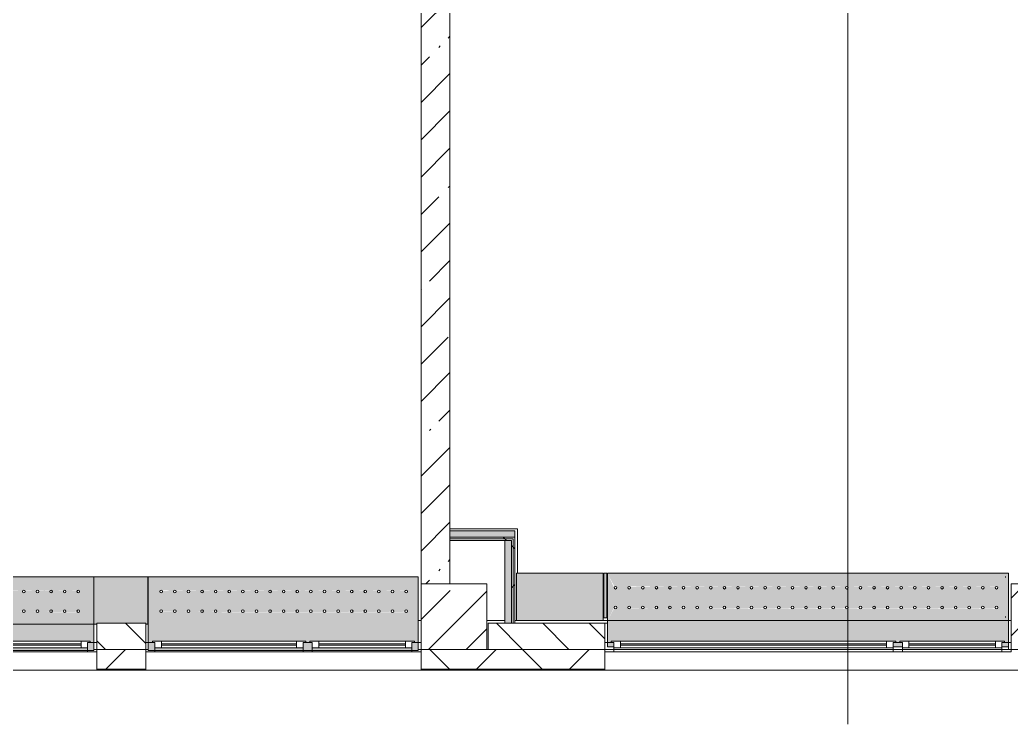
# Model space of a CAD drawing. Header units: millimetres. Extents: x 39815 to 261742, y -8553 to 29000.
# Drawn here: x 179081 to 186642, y -671 to 4701 of the extents above; entities that cross this region are included whole.
import ezdxf

# ---------------------------------------------------------------- set-up
doc = ezdxf.new("R2010")
doc.units = ezdxf.units.MM
for name, color, linetype, lineweight, true_color in [('A-FLOR-1', 7, 'Continuous', 5, 0xaaaaaa), ('G-ANNO-TEXT-1', 7, 'Continuous', 9, 0x3c3c3c), ('I-WALL-1', 7, 'Continuous', 5, 0xe7e7e7), ('Знаки-2', 7, 'Continuous', 5, 0xd7cfbf)]:
    doc.layers.add(name, color=color, linetype=linetype, lineweight=lineweight, true_color=true_color)
for name, color, linetype, lineweight in [('A-GLAZ-2', 7, 'Continuous', 5), ('A-WALL-2', 7, 'Continuous', 9), ('A-WALL-4', 7, 'Continuous', 5), ('I-WALL-3', 7, 'Continuous', 5), ('S-COLS', 7, 'Continuous', 5), ('Знаки', 7, 'Continuous', 5)]:
    doc.layers.add(name, color=color, linetype=linetype, lineweight=lineweight)
pattern_1 = [(135, (134731.94, 0), (-176.7767, -176.7767), [])]
pattern_2 = [(45, (134731.94, 0), (-530.33, 530.33), []), (135, (134731.94, 0), (-530.33, -530.33), [])]

# ---------------------------------------------------------------- blocks, each defined once
blk = doc.blocks.new('BSC_Колонна _Прямоугольная - 500х500-V104-Общий план 2 этажа с размещением фрагментов 2_8-2_11')
at = {"layer": 'S-COLS'}
h = blk.add_hatch(dxfattribs=at)
h.set_pattern_fill('FP_52', color=256, style=0, pattern_type=2)
h.set_pattern_definition([(45, (-47660, -150), (-285.123, 285.123), []), (45, (-47374.88, -150), (-285.123, 285.123), [504.031, -100.806, 16.764, -84.042])])
h.paths.add_polyline_path([(-250, -250), (250, -250), (250, 250), (-250, 250), (-250, 5.9)])
for p, q in [((250, 250), (-250, 250)), ((-250, 250), (-250, -250)), ((250, -250), (250, 250)), ((-250, -250), (250, -250))]:
    blk.add_line(p, q, dxfattribs=at)
blk = doc.blocks.new('BSC_Колонна _Прямоугольная - 500х500-V105-Общий план 2 этажа с размещением фрагментов 2_8-2_11')
at = {"layer": 'S-COLS'}
h = blk.add_hatch(dxfattribs=at)
h.set_pattern_fill('FP_53', color=256, style=0, pattern_type=2)
h.set_pattern_definition([(45, (-52160, -150), (-285.123, 285.123), []), (45, (-51874.88, -150), (-285.123, 285.123), [504.031, -100.806, 16.764, -84.042])])
h.paths.add_polyline_path([(-250, -250), (250, -250), (250, 250), (-250, 250), (-250, 5.9)])
for p, q in [((250, 250), (-250, 250)), ((-250, 250), (-250, -250)), ((250, -250), (250, 250)), ((-250, -250), (250, -250))]:
    blk.add_line(p, q, dxfattribs=at)
blk = doc.blocks.new('120_Окно_СКБ_2Ст - 120_Окно_СКБ_2Ст 3100х2500 _мал_ створка слева-2_-V137-Общий план 2 этажа с размещением фрагментов 2_8-2_11')
at = {"layer": 'A-GLAZ-2'}
for p, q in [((-1550, -127), (-1550, -57)), ((-1550, -57), (-1480, -57)), ((1550, -57), (-1550, -57)), ((-1480, -57), (-1480, -127)), ((-720, -127), (-720, -57)), ((-720, -57), (-650, -57)), ((-650, -57), (-650, -127)), ((1480, -127), (1480, -57)), ((1480, -57), (1550, -57)), ((1550, -57), (1550, -127)), ((-1480, -127), (-1550, -127)), ((-1550, -127), (-1530.2, -127)), ((-1480, -127), (-1500, -127)), ((-1500, -127), (-1500, -137)), ((-1500, -137), (-700, -137)), ((-700, -137), (-1500, -137)), ((-720, -87), (-1480, -87)), ((-1480, -87), (-1480, -127)), ((-1430, -137), (-1430, -87)), ((-1430, -107), (-770, -107)), ((-770, -117), (-1430, -117)), ((-770, -137), (-770, -87)), ((-720, -127), (-720, -87)), ((-650, -127), (-720, -127)), ((-700, -127), (-720, -127)), ((-700, -137), (-700, -127)), ((-650, -127), (-670, -127)), ((-670, -127), (-670, -137)), ((-670, -137), (1500, -137)), ((1500, -137), (-670, -137)), ((1480, -87), (-650, -87)), ((-650, -87), (-650, -127)), ((-600, -137), (-600, -87)), ((-600, -107), (1430, -107)), ((1430, -117), (-600, -117)), ((1430, -137), (1430, -87)), ((1480, -127), (1480, -87)), ((1550, -127), (1480, -127)), ((1500, -127), (1480, -127)), ((1500, -137), (1500, -127)), ((1529.8, -127), (1550, -127))]:
    blk.add_line(p, q, dxfattribs=at)
blk = doc.blocks.new('120_Окно_СКБ_2Ст - 120_Окно_СКБ_2Ст 2100х2500 _мал створка СЛЕВА_-V139-Общий план 2 этажа с размещением фрагментов 2_8-2_11')
at = {"layer": 'A-GLAZ-2'}
for p, q in [((-1050, -127), (-1050, -57)), ((-1050, -57), (-980, -57)), ((1050, -57), (-1050, -57)), ((-980, -57), (-980, -127)), ((-220, -127), (-220, -57)), ((-220, -57), (-150, -57)), ((-150, -57), (-150, -127)), ((980, -127), (980, -57)), ((980, -57), (1050, -57)), ((1050, -57), (1050, -127)), ((-980, -127), (-1050, -127)), ((-1050, -127), (-1027.8, -127)), ((-980, -127), (-1000, -127)), ((-1000, -127), (-1000, -137)), ((-1000, -137), (-200, -137)), ((-200, -137), (-1000, -137)), ((-220, -87), (-980, -87)), ((-980, -87), (-980, -127)), ((-930, -137), (-930, -87)), ((-930, -107), (-270, -107)), ((-270, -117), (-930, -117)), ((-270, -137), (-270, -87)), ((-220, -127), (-220, -87)), ((-150, -127), (-220, -127)), ((-200, -127), (-220, -127)), ((-200, -137), (-200, -127)), ((-150, -127), (-170, -127)), ((-170, -127), (-170, -137)), ((-170, -137), (1000, -137)), ((1000, -137), (-170, -137)), ((980, -87), (-150, -87)), ((-150, -87), (-150, -127)), ((-100, -137), (-100, -87)), ((-100, -107), (930, -107)), ((930, -117), (-100, -117)), ((930, -137), (930, -87)), ((980, -127), (980, -87)), ((1050, -127), (980, -127)), ((1000, -127), (980, -127)), ((1000, -137), (1000, -127)), ((1032.2, -127), (1050, -127))]:
    blk.add_line(p, q, dxfattribs=at)
blk = doc.blocks.new('120_Окно_СКБ_1Ст - 120_Окно_СКБ_1Ст 900х2500_h_-V195-Общий план 2 этажа с размещением фрагментов 2_8-2_11')
at = {"layer": 'A-GLAZ-2'}
for p, q in [((-450, -127), (-450, -57)), ((-450, -57), (-380, -57)), ((450, -57), (-450, -57)), ((-380, -57), (-380, -127)), ((380, -127), (380, -57)), ((380, -57), (450, -57)), ((450, -57), (450, -127)), ((-380, -127), (-450, -127)), ((-450, -127), (-428.4, -127)), ((-380, -127), (-400, -127)), ((-400, -127), (-400, -137)), ((-400, -137), (400, -137)), ((400, -137), (-400, -137)), ((380, -87), (-380, -87)), ((-380, -87), (-380, -127)), ((-330, -137), (-330, -87)), ((-330, -107), (330, -107)), ((330, -117), (-330, -117)), ((330, -137), (330, -87)), ((380, -127), (380, -87)), ((450, -127), (380, -127)), ((400, -127), (380, -127)), ((400, -137), (400, -127)), ((431.6, -127), (450, -127))]:
    blk.add_line(p, q, dxfattribs=at)
blk = doc.blocks.new('Зашивка радиатора_ с перфорацией М6 - Зашивка радиатора_ с перфорацией М6-V274-Общий план 2 этажа с размещением фрагментов 2_8-2_11')
at = {"layer": 'Знаки-2'}
blk.add_hatch(color=256, dxfattribs=at).paths.add_polyline_path([(460.2, 380), (440.2, 380), (440.2, 348.2), (460.2, 348.2), (460.2, 338.2), (-339.8, 338.2), (-339.8, 348.2), (-319.8, 348.2), (-319.8, 380), (-370, 380), (-370, 180), (2690, 180), (2690, 380), (2640.2, 380), (2640.2, 348.2), (2660.2, 348.2), (2660.2, 338.2), (490.2, 338.2), (490.2, 348.2), (510.2, 348.2), (510.2, 380), (490.2, 380)])
h = blk.add_hatch(color=256, dxfattribs=at)
h.paths.add_polyline_path([(2690, -179.9), (2634.6, -76.7), (2624.9, -79.3), (2617.8, -72.2), (2620.4, -62.6), (2630.1, -60), (2637.2, -67.1), (2664.7, -125.9)])
h.paths.add_polyline_path([(2690, 180), (-370, 180), (-370, -179.9), (2690, -179.9), (2690, 144.3)])
h.paths.add_polyline_path([(2690, 180), (2627.5, 70.4), (2618.8, 75.4), (2618.8, 85.4), (2627.5, 90.4), (2636.2, 85.4), (2637.5, 80.4), (2671.2, 144.3)])
h.paths.add_polyline_path([(1590, 90.4), (2532.4, 85.4), (2532.4, 75.4), (2523.7, 70.4), (2515.1, 75.4), (2515.1, 85.4), (2514.1, 89), (2428.7, 85.4), (2428.7, 75.4), (2420, 70.4), (2411.3, 75.4), (2411.3, 85.4), (2415, 89), (2324.9, 85.4), (2324.9, 75.4), (2316.2, 70.4), (2307.6, 75.4), (2307.6, 85.4), (2311.2, 89), (2221.2, 85.4), (2221.2, 75.4), (2212.5, 70.4), (2203.8, 75.4), (2203.8, 85.4), (2207.5, 89), (2117.4, 85.4), (2117.4, 75.4), (2108.7, 70.4), (2100.1, 75.4), (2100.1, 85.4), (2098.4, 89), (2013.7, 85.4), (2013.7, 75.4), (2005, 70.4), (1996.3, 75.4), (1996.3, 85.4), (2000, 89), (1909.9, 85.4), (1909.9, 75.4), (1901.2, 70.4), (1892.6, 75.4), (1892.6, 85.4), (1896.2, 89), (1806.2, 85.4), (1806.2, 75.4), (1797.5, 70.4), (1788.8, 75.4), (1788.8, 85.4), (1792.5, 89), (1702.4, 85.4), (1702.4, 75.4), (1693.7, 70.4), (1685.1, 75.4), (1685.1, 85.4), (1682.8, 89), (1598.7, 85.4), (1598.7, 75.4), (1590, 70.4), (1581.3, 75.4), (1581.3, 85.4), (1585, 89), (1494.9, 85.4), (1494.9, 75.4), (1486.2, 70.4), (1477.6, 75.4), (1477.6, 85.4), (1481.2, 89), (1391.2, 85.4), (1391.2, 75.4), (1382.5, 70.4), (1373.8, 75.4), (1373.8, 85.4), (1377.5, 89), (1287.4, 85.4), (1287.4, 75.4), (1278.7, 70.4), (1270.1, 75.4), (1270.1, 85.4), (1267.1, 89), (1183.7, 85.4), (1183.7, 75.4), (1175, 70.4), (1166.3, 75.4), (1166.3, 85.4), (1170, 89), (1079.9, 85.4), (1079.9, 75.4), (1071.2, 70.4), (1062.6, 75.4), (1062.6, 85.4), (1066.2, 89), (976.2, 85.4), (976.2, 75.4), (967.5, 70.4), (958.8, 75.4), (958.8, 85.4), (962.5, 89), (872.4, 85.4), (872.4, 75.4), (863.7, 70.4), (855.1, 75.4), (855.1, 85.4), (851.5, 89), (768.7, 85.4), (768.7, 75.4), (760, 70.4), (751.3, 75.4), (751.3, 85.4), (755, 89), (664.9, 85.4), (664.9, 75.4), (656.2, 70.4), (647.6, 75.4), (647.6, 85.4), (651.2, 89), (561.2, 85.4), (561.2, 75.4), (552.5, 70.4), (543.8, 75.4), (543.8, 85.4), (547.5, 89), (457.4, 85.4), (457.4, 75.4), (448.7, 70.4), (440.1, 75.4), (440.1, 85.4), (435.8, 89), (353.7, 85.4), (353.7, 75.4), (345, 70.4), (336.3, 75.4), (336.3, 85.4), (340, 89), (249.9, 85.4), (249.9, 75.4), (241.2, 70.4), (232.6, 75.4), (232.6, 85.4), (236.2, 89), (146.2, 85.4), (146.2, 75.4), (137.5, 70.4), (128.8, 75.4), (128.8, 85.4), (132.5, 89), (42.4, 85.4), (42.4, 75.4), (33.7, 70.4), (25.1, 75.4), (25.1, 85.4), (28.7, 89), (-61.3, 85.4), (-61.3, 75.4), (-70, 70.4), (-78.7, 75.4), (-78.7, 85.4), (-75, 89), (-165.1, 85.4), (-165.1, 75.4), (-173.8, 70.4), (-182.4, 75.4), (-182.4, 85.4), (-178.8, 89), (-268.8, 85.4), (-268.8, 75.4), (-277.5, 70.4), (-286.2, 75.4), (-286.2, 85.4), (-277.5, 90.4), (-257, 90), (1544.2, 90.4)])
h.paths.add_polyline_path([(1382.5, -59.6), (1391.2, -64.6), (1391.2, -74.6), (1387.5, -78.3), (1477.6, -74.6), (1477.6, -64.6), (1486.2, -59.6), (1494.9, -64.6), (1494.9, -74.6), (1491.2, -78.3), (1581.3, -74.6), (1581.3, -64.6), (1590, -59.6), (1598.7, -64.6), (1598.7, -74.6), (1595, -78.3), (1685.1, -74.6), (1685.1, -64.6), (1693.7, -59.6), (1702.4, -64.6), (1702.4, -74.6), (1698.7, -78.3), (1788.8, -74.6), (1788.8, -64.6), (1797.5, -59.6), (1806.2, -64.6), (1806.2, -74.6), (1802.5, -78.3), (1892.6, -74.6), (1892.6, -64.6), (1901.2, -59.6), (1909.9, -64.6), (1909.9, -74.6), (1906.2, -78.3), (1996.3, -74.6), (1996.3, -64.6), (2005, -59.6), (2013.7, -64.6), (2013.7, -74.6), (2010, -78.3), (2100.1, -74.6), (2100.1, -64.6), (2108.7, -59.6), (2117.4, -64.6), (2117.4, -74.6), (2113.8, -78.3), (2203.8, -74.6), (2203.8, -64.6), (2212.5, -59.6), (2221.2, -64.6), (2221.2, -74.6), (2217.5, -78.3), (2307.6, -74.6), (2307.6, -64.6), (2316.2, -59.6), (2324.9, -64.6), (2324.9, -74.6), (2321.2, -78.3), (2411.3, -74.6), (2411.3, -64.6), (2420, -59.6), (2428.7, -64.6), (2428.7, -74.6), (2425, -78.3), (2515.1, -74.6), (2515.1, -64.6), (2523.7, -59.6), (2532.4, -64.6), (2532.4, -74.6), (2523.7, -79.6), (2514.1, -79.3), (-286.2, -74.6), (-286.2, -64.6), (-277.5, -59.6), (-268.8, -64.6), (-268.8, -74.6), (-272.5, -78.3), (-182.4, -74.6), (-182.4, -64.6), (-173.8, -59.6), (-165.1, -64.6), (-165.1, -74.6), (-168.8, -78.3), (-78.7, -74.6), (-78.7, -64.6), (-70, -59.6), (-61.3, -64.6), (-61.3, -74.6), (-65, -78.3), (25.1, -74.6), (25.1, -64.6), (33.7, -59.6), (42.4, -64.6), (42.4, -74.6), (38.7, -78.3), (128.8, -74.6), (128.8, -64.6), (137.5, -59.6), (146.2, -64.6), (146.2, -74.6), (142.5, -78.3), (232.6, -74.6), (232.6, -64.6), (241.2, -59.6), (249.9, -64.6), (249.9, -74.6), (246.2, -78.3), (336.3, -74.6), (336.3, -64.6), (345, -59.6), (353.7, -64.6), (353.7, -74.6), (350, -78.3), (440.1, -74.6), (440.1, -64.6), (448.7, -59.6), (457.4, -64.6), (457.4, -74.6), (453.7, -78.3), (543.8, -74.6), (543.8, -64.6), (552.5, -59.6), (561.2, -64.6), (561.2, -74.6), (557.5, -78.3), (647.6, -74.6), (647.6, -64.6), (656.2, -59.6), (664.9, -64.6), (664.9, -74.6), (661.2, -78.3), (751.3, -74.6), (751.3, -64.6), (760, -59.6), (768.7, -64.6), (768.7, -74.6), (765, -78.3), (855.1, -74.6), (855.1, -64.6), (863.7, -59.6), (872.4, -64.6), (872.4, -74.6), (868.7, -78.3), (958.8, -74.6), (958.8, -64.6), (967.5, -59.6), (976.2, -64.6), (976.2, -74.6), (972.5, -78.3), (1062.6, -74.6), (1062.6, -64.6), (1071.2, -59.6), (1079.9, -64.6), (1079.9, -74.6), (1076.2, -78.3), (1166.3, -74.6), (1166.3, -64.6), (1175, -59.6), (1183.7, -64.6), (1183.7, -74.6), (1180, -78.3), (1270.1, -74.6), (1270.1, -64.6), (1278.7, -59.6), (1287.4, -64.6), (1287.4, -74.6), (1283.7, -78.3), (1373.8, -74.6), (1373.8, -64.6), (1379.9, -60)])
at = {"layer": 'Знаки'}
for p, q in [((-319.8, 380), (-370, 380)), ((-370, 380), (-370, 180)), ((510.2, 380), (440.2, 380)), ((2690, 380), (2640.2, 380)), ((2690, 180), (2690, 380)), ((-370, 180), (2690, 180)), ((2690, 180), (-370, 180)), ((-370, 180), (-370, -179.9)), ((2690, -179.9), (2690, 180)), ((-370, -179.9), (2690, -179.9))]:
    blk.add_line(p, q, dxfattribs=at)
for centre, start, end in [((-277.5, 80.4), 0, 180), ((-277.5, 80.4), 180, 360), ((-173.8, 80.4), 0, 180), ((-173.8, 80.4), 180, 0), ((-70, 80.4), 0, 180), ((-70, 80.4), 180, 0), ((33.7, 80.4), 0, 180), ((33.7, 80.4), 180, 360), ((137.5, 80.4), 0, 180), ((137.5, 80.4), 180, 0), ((241.2, 80.4), 0, 180), ((241.2, 80.4), 180, 0), ((345, 80.4), 0, 180), ((345, 80.4), 180, 0), ((448.7, 80.4), 0, 180), ((448.7, 80.4), 180, 0), ((552.5, 80.4), 0, 180), ((552.5, 80.4), 180, 360), ((656.2, 80.4), 0, 180), ((656.2, 80.4), 180, 0), ((760, 80.4), 0, 180), ((760, 80.4), 180, 0), ((863.7, 80.4), 0, 180), ((863.7, 80.4), 180, 0), ((967.5, 80.4), 0, 180), ((967.5, 80.4), 180, 0), ((1071.2, 80.4), 0, 180), ((1071.2, 80.4), 180, 0), ((1175, 80.4), 0, 180), ((1175, 80.4), 180, 0), ((1278.7, 80.4), 0, 180), ((1278.7, 80.4), 180, 0), ((1382.5, 80.4), 0, 180), ((1382.5, 80.4), 180, 0), ((1486.2, 80.4), 0, 180), ((1486.2, 80.4), 180, 360), ((1590, 80.4), 0, 180), ((1590, 80.4), 180, 0), ((1693.7, 80.4), 0, 180), ((1693.7, 80.4), 180, 360), ((1797.5, 80.4), 0, 180), ((1797.5, 80.4), 180, 0), ((1901.2, 80.4), 0, 180), ((1901.2, 80.4), 180, 0), ((2005, 80.4), 0, 180), ((2005, 80.4), 180, 0), ((2108.7, 80.4), 0, 180), ((2108.7, 80.4), 180, 360), ((2212.5, 80.4), 0, 180), ((2212.5, 80.4), 180, 0), ((2316.2, 80.4), 0, 180), ((2316.2, 80.4), 180, 360), ((2420, 80.4), 0, 180), ((2420, 80.4), 180, 0), ((2523.7, 80.4), 0, 180), ((2523.7, 80.4), 180, 360), ((2627.5, 80.4), 0, 180), ((2627.5, 80.4), 180, 360), ((-277.5, -69.6), 0, 180), ((-277.5, -69.6), 180, 0), ((-173.8, -69.6), 0, 180), ((-173.8, -69.6), 180, 0), ((-70, -69.6), 0, 180), ((-70, -69.6), 180, 0), ((33.7, -69.6), 0, 180), ((33.7, -69.6), 180, 0), ((137.5, -69.6), 0, 180), ((137.5, -69.6), 180, 0), ((241.2, -69.6), 0, 180), ((241.2, -69.6), 180, 0), ((345, -69.6), 0, 180), ((345, -69.6), 180, 0), ((448.7, -69.6), 0, 180), ((448.7, -69.6), 180, 0), ((552.5, -69.6), 0, 180), ((552.5, -69.6), 180, 0), ((656.2, -69.6), 0, 180), ((656.2, -69.6), 180, 0), ((760, -69.6), 0, 180), ((760, -69.6), 180, 0), ((863.7, -69.6), 0, 180), ((863.7, -69.6), 180, 0), ((967.5, -69.6), 0, 180), ((967.5, -69.6), 180, 0), ((1071.2, -69.6), 0, 180), ((1071.2, -69.6), 180, 0), ((1175, -69.6), 0, 180), ((1175, -69.6), 180, 0), ((1278.7, -69.6), 0, 180), ((1278.7, -69.6), 180, 0), ((1382.5, -69.6), 0, 180), ((1382.5, -69.6), 180, 0), ((1486.2, -69.6), 0, 180), ((1486.2, -69.6), 180, 0), ((1590, -69.6), 0, 180), ((1590, -69.6), 180, 0), ((1693.7, -69.6), 0, 180), ((1693.7, -69.6), 180, 0), ((1797.5, -69.6), 0, 180), ((1797.5, -69.6), 180, 0), ((1901.2, -69.6), 0, 180), ((1901.2, -69.6), 180, 0), ((2005, -69.6), 0, 180), ((2005, -69.6), 180, 0), ((2108.7, -69.6), 0, 180), ((2108.7, -69.6), 180, 0), ((2212.5, -69.6), 0, 180), ((2212.5, -69.6), 180, 0), ((2316.2, -69.6), 0, 180), ((2316.2, -69.6), 180, 0), ((2420, -69.6), 0, 180), ((2420, -69.6), 180, 0), ((2523.7, -69.6), 0, 180), ((2523.7, -69.6), 180, 0), ((2627.5, -69.6), 0, 180), ((2627.5, -69.6), 180, 0)]:
    blk.add_arc(centre, 10, start, end, dxfattribs=at)
blk = doc.blocks.new('Зашивка без перфорации М3 - М3_17-31005486-Общий план 2 этажа с размещением фрагментов 2_8-2_11')
at = {"layer": 'Знаки-2'}
blk.add_hatch(color=256, dxfattribs=at).paths.add_polyline_path([(-10.5, 180), (-430, 180), (-430, -179.9), (230.2, -179.9), (230.2, 180)])
at = {"layer": 'Знаки'}
for p, q in [((230.2, 180), (-430, 180)), ((-430, 180), (-430, -179.9)), ((230.2, -179.9), (230.2, 180)), ((-430, -179.9), (230.2, -179.9))]:
    blk.add_line(p, q, dxfattribs=at)
blk = doc.blocks.new('Зашивка радиатора_ с перфорацией М5 - Зашивка радиатора_ с перфорацией М5-V279-Общий план 2 этажа с размещением фрагментов 2_8-2_11')
at = {"layer": 'Знаки-2'}
h = blk.add_hatch(color=256, dxfattribs=at)
h.paths.add_polyline_path([(1697.8, 380), (-310, 380), (-310, -179.9), (1750, -179.9), (1750, 380)])
h.paths.add_polyline_path([(1535.5, 360.1), (1697.8, 355.6), (1697.8, 320.1), (1717.8, 320.1), (1717.8, 310.1), (547.8, 310.1), (547.8, 320.1), (567.8, 320.1), (567.8, 360.1), (981.3, 360.1)])
h.paths.add_polyline_path([(427.1, 360.1), (497.8, 360.1), (497.8, 320.1), (517.8, 320.1), (517.8, 310.1), (-282.2, 310.1), (-282.2, 320.1), (-262.2, 320.1), (-260.9, 360.1), (-127.1, 360.1)])
h.paths.add_polyline_path([(923.7, 90.4), (1658.7, 85.4), (1658.7, 75.4), (1650, 70.4), (1641.3, 75.4), (1641.3, 85.4), (1645, 89), (1554.9, 85.4), (1554.9, 75.4), (1546.2, 70.4), (1537.6, 75.4), (1537.6, 85.4), (1535.5, 89), (1451.2, 85.4), (1451.2, 75.4), (1442.5, 70.4), (1433.8, 75.4), (1433.8, 85.4), (1437.5, 89), (1347.4, 85.4), (1347.4, 75.4), (1338.7, 70.4), (1330.1, 75.4), (1330.1, 85.4), (1333.7, 89), (1243.7, 85.4), (1243.7, 75.4), (1235, 70.4), (1226.3, 75.4), (1226.3, 85.4), (1230, 89), (1139.9, 85.4), (1139.9, 75.4), (1131.2, 70.4), (1122.6, 75.4), (1122.6, 85.4), (1119.9, 89), (1036.2, 85.4), (1036.2, 75.4), (1027.5, 70.4), (1018.8, 75.4), (1018.8, 85.4), (1022.5, 89), (932.4, 85.4), (932.4, 75.4), (923.7, 70.4), (915.1, 75.4), (915.1, 85.4), (918.8, 89), (828.7, 85.4), (828.7, 75.4), (820, 70.4), (811.3, 75.4), (811.3, 85.4), (815, 89), (724.9, 85.4), (724.9, 75.4), (716.2, 70.4), (707.6, 75.4), (707.6, 85.4), (704.2, 89), (621.2, 85.4), (621.2, 75.4), (612.5, 70.4), (603.8, 75.4), (603.8, 85.4), (607.5, 89), (517.4, 85.4), (517.4, 75.4), (508.7, 70.4), (500.1, 75.4), (500.1, 85.4), (503.7, 89), (413.7, 85.4), (413.7, 75.4), (405, 70.4), (396.3, 75.4), (396.3, 85.4), (400, 89), (309.9, 85.4), (309.9, 75.4), (301.2, 70.4), (292.6, 75.4), (292.6, 85.4), (288.5, 89), (206.2, 85.4), (206.2, 75.4), (197.5, 70.4), (188.8, 75.4), (188.8, 85.4), (192.5, 89), (102.4, 85.4), (102.4, 75.4), (93.7, 70.4), (85.1, 75.4), (85.1, 85.4), (88.7, 89), (-1.3, 85.4), (-1.3, 75.4), (-10, 70.4), (-18.7, 75.4), (-18.7, 85.4), (-15, 89), (-105.1, 85.4), (-105.1, 75.4), (-113.8, 70.4), (-122.4, 75.4), (-122.4, 85.4), (-118.8, 89), (-208.8, 85.4), (-208.8, 75.4), (-217.5, 70.4), (-226.2, 75.4), (-226.2, 85.4), (-217.5, 90.4), (-214.9, 90), (842.8, 90.4)])
h.paths.add_polyline_path([(1546.2, -59.6), (1554.9, -64.6), (1554.9, -74.6), (1551.3, -78.3), (1641.3, -74.6), (1641.3, -64.6), (1650, -59.6), (1658.7, -64.6), (1658.7, -74.6), (1650, -79.6), (1647.4, -79.3), (-226.2, -74.6), (-226.2, -64.6), (-217.5, -59.6), (-208.8, -64.6), (-208.8, -74.6), (-212.5, -78.3), (-122.4, -74.6), (-122.4, -64.6), (-113.8, -59.6), (-105.1, -64.6), (-105.1, -74.6), (-108.8, -78.3), (-18.7, -74.6), (-18.7, -64.6), (-10, -59.6), (-1.3, -64.6), (-1.3, -74.6), (-5, -78.3), (85.1, -74.6), (85.1, -64.6), (93.7, -59.6), (102.4, -64.6), (102.4, -74.6), (98.7, -78.3), (188.8, -74.6), (188.8, -64.6), (197.5, -59.6), (206.2, -64.6), (206.2, -74.6), (202.5, -78.3), (292.6, -74.6), (292.6, -64.6), (301.2, -59.6), (309.9, -64.6), (309.9, -74.6), (306.3, -78.3), (396.3, -74.6), (396.3, -64.6), (405, -59.6), (413.7, -64.6), (413.7, -74.6), (410, -78.3), (500.1, -74.6), (500.1, -64.6), (508.7, -59.6), (517.4, -64.6), (517.4, -74.6), (513.8, -78.3), (603.8, -74.6), (603.8, -64.6), (612.5, -59.6), (621.2, -64.6), (621.2, -74.6), (617.5, -78.3), (707.6, -74.6), (707.6, -64.6), (716.2, -59.6), (724.9, -64.6), (724.9, -74.6), (721.2, -78.3), (811.3, -74.6), (811.3, -64.6), (820, -59.6), (828.7, -64.6), (828.7, -74.6), (825, -78.3), (915.1, -74.6), (915.1, -64.6), (923.7, -59.6), (932.4, -64.6), (932.4, -74.6), (928.7, -78.3), (1018.8, -74.6), (1018.8, -64.6), (1027.5, -59.6), (1036.2, -64.6), (1036.2, -74.6), (1032.5, -78.3), (1122.6, -74.6), (1122.6, -64.6), (1131.2, -59.6), (1139.9, -64.6), (1139.9, -74.6), (1136.2, -78.3), (1226.3, -74.6), (1226.3, -64.6), (1235, -59.6), (1243.7, -64.6), (1243.7, -74.6), (1240, -78.3), (1330.1, -74.6), (1330.1, -64.6), (1338.7, -59.6), (1347.4, -64.6), (1347.4, -74.6), (1343.8, -78.3), (1433.8, -74.6), (1433.8, -64.6), (1442.5, -59.6), (1451.2, -64.6), (1451.2, -74.6), (1447.5, -78.3), (1537.6, -74.6), (1537.6, -64.6), (1543.7, -60)])
at = {"layer": 'Знаки'}
for p, q in [((1750, 380), (-310, 380)), ((-310, 380), (-310, -179.9)), ((1750, -179.9), (1750, 380)), ((-310, -179.9), (1750, -179.9))]:
    blk.add_line(p, q, dxfattribs=at)
for centre, start, end in [((-217.5, 80.4), 0, 180), ((-217.5, 80.4), 180, 0), ((-113.8, 80.4), 0, 180), ((-113.8, 80.4), 180, 0), ((-10, 80.4), 0, 180), ((-10, 80.4), 180, 360), ((93.7, 80.4), 0, 180), ((93.7, 80.4), 180, 0), ((197.5, 80.4), 0, 180), ((197.5, 80.4), 180, 0), ((301.2, 80.4), 0, 180), ((301.2, 80.4), 180, 0), ((405, 80.4), 0, 180), ((405, 80.4), 180, 0), ((508.7, 80.4), 0, 180), ((508.7, 80.4), 180, 0), ((612.5, 80.4), 0, 180), ((612.5, 80.4), 180, 0), ((716.2, 80.4), 0, 180), ((716.2, 80.4), 180, 0), ((820, 80.4), 0, 180), ((820, 80.4), 180, 0), ((923.7, 80.4), 0, 180), ((923.7, 80.4), 180, 360), ((1027.5, 80.4), 0, 180), ((1027.5, 80.4), 180, 0), ((1131.2, 80.4), 0, 180), ((1131.2, 80.4), 180, 360), ((1235, 80.4), 0, 180), ((1235, 80.4), 180, 0), ((1338.7, 80.4), 0, 180), ((1338.7, 80.4), 180, 0), ((1442.5, 80.4), 0, 180), ((1442.5, 80.4), 180, 360), ((1546.2, 80.4), 0, 180), ((1546.2, 80.4), 180, 0), ((1650, 80.4), 0, 180), ((1650, 80.4), 180, 360), ((-217.5, -69.6), 0, 180), ((-217.5, -69.6), 180, 0), ((-113.8, -69.6), 0, 180), ((-113.8, -69.6), 180, 0), ((-10, -69.6), 0, 180), ((-10, -69.6), 180, 0), ((93.7, -69.6), 0, 180), ((93.7, -69.6), 180, 0), ((197.5, -69.6), 0, 180), ((197.5, -69.6), 180, 0), ((301.2, -69.6), 0, 180), ((301.2, -69.6), 180, 0), ((405, -69.6), 0, 180), ((405, -69.6), 180, 0), ((508.7, -69.6), 0, 180), ((508.7, -69.6), 180, 0), ((612.5, -69.6), 0, 180), ((612.5, -69.6), 180, 0), ((716.2, -69.6), 0, 180), ((716.2, -69.6), 180, 0), ((820, -69.6), 0, 180), ((820, -69.6), 180, 0), ((923.7, -69.6), 0, 180), ((923.7, -69.6), 180, 0), ((1027.5, -69.6), 0, 180), ((1027.5, -69.6), 180, 0), ((1131.2, -69.6), 0, 180), ((1131.2, -69.6), 180, 0), ((1235, -69.6), 0, 180), ((1235, -69.6), 180, 0), ((1338.7, -69.6), 0, 180), ((1338.7, -69.6), 180, 0), ((1442.5, -69.6), 0, 180), ((1442.5, -69.6), 180, 0), ((1546.2, -69.6), 0, 180), ((1546.2, -69.6), 180, 0), ((1650, -69.6), 0, 180), ((1650, -69.6), 180, 0)]:
    blk.add_arc(centre, 10, start, end, dxfattribs=at)
blk = doc.blocks.new('Зашивка радиатора_ с перфорацией М1 - Зашивка радиатора_ с перфорацией М1-V280-Общий план 2 этажа с размещением фрагментов 2_8-2_11')
at = {"layer": 'Знаки-2'}
h = blk.add_hatch(color=256, dxfattribs=at)
h.paths.add_polyline_path([(430, 380), (-430, 380), (-430, 180), (430, 180), (430, 360.1)])
h.paths.add_polyline_path([(-381.6, 360.1), (378.4, 360.1), (378.4, 320.1), (398.4, 320.1), (398.4, 310.1), (-401.6, 310.1), (-401.6, 320.1), (-381.6, 320.1)])
h = blk.add_hatch(color=256, dxfattribs=at)
h.paths.add_polyline_path([(430.2, 180), (-430, 180), (-430, -179.9), (430.2, -179.9), (430.2, 116.2)])
h.paths.add_polyline_path([(-310.3, 90.4), (-307.7, 90), (320.9, 85.4), (320.9, 75.4), (312.2, 70.4), (303.6, 75.4), (303.6, 85.4), (307.2, 89), (217.2, 85.4), (217.2, 75.4), (208.5, 70.4), (199.8, 75.4), (199.8, 85.4), (203.5, 89), (113.4, 85.4), (113.4, 75.4), (104.7, 70.4), (96.1, 75.4), (96.1, 85.4), (99.7, 89), (9.7, 85.4), (9.7, 75.4), (1, 70.4), (-7.7, 75.4), (-7.7, 85.4), (-4, 89), (-94.1, 85.4), (-94.1, 75.4), (-102.8, 70.4), (-111.4, 75.4), (-111.4, 85.4), (-107.8, 89), (-197.8, 85.4), (-197.8, 75.4), (-206.5, 70.4), (-215.2, 75.4), (-215.2, 85.4), (-211.5, 89), (-301.6, 85.4), (-301.6, 75.4), (-310.3, 70.4), (-318.9, 75.4), (-318.9, 85.4), (-312.8, 90)])
h.paths.add_polyline_path([(-102.8, -59.6), (-94.1, -64.6), (-94.1, -74.6), (-97.8, -78.3), (-7.7, -74.6), (-7.7, -64.6), (1, -59.6), (9.7, -64.6), (9.7, -74.6), (6, -78.3), (96.1, -74.6), (96.1, -64.6), (104.7, -59.6), (113.4, -64.6), (113.4, -74.6), (109.7, -78.3), (199.8, -74.6), (199.8, -64.6), (208.5, -59.6), (217.2, -64.6), (217.2, -74.6), (213.5, -78.3), (303.6, -74.6), (303.6, -64.6), (312.2, -59.6), (320.9, -64.6), (320.9, -74.6), (312.2, -79.6), (309.7, -79.3), (-318.9, -74.6), (-318.9, -64.6), (-310.3, -59.6), (-301.6, -64.6), (-301.6, -74.6), (-305.3, -78.3), (-215.2, -74.6), (-215.2, -64.6), (-206.5, -59.6), (-197.8, -64.6), (-197.8, -74.6), (-201.5, -78.3), (-111.4, -74.6), (-111.4, -64.6), (-105.3, -60)])
at = {"layer": 'Знаки'}
for p, q in [((430, 380), (-430, 380)), ((-430, 380), (-430, 180)), ((430, 180), (430, 380)), ((-430, 180), (430, 180)), ((430.2, 180), (-430, 180)), ((-430, 180), (-430, -179.9)), ((430.2, -179.9), (430.2, 180)), ((-430, -179.9), (430.2, -179.9))]:
    blk.add_line(p, q, dxfattribs=at)
for centre, start, end in [((-310.3, 80.4), 180, 0), ((-310.3, 80.4), 0, 180), ((-206.5, 80.4), 0, 180), ((-206.5, 80.4), 180, 360), ((-102.8, 80.4), 0, 180), ((-102.8, 80.4), 180, 0), ((1, 80.4), 0, 180), ((1, 80.4), 180, 0), ((104.7, 80.4), 0, 180), ((104.7, 80.4), 180, 360), ((208.5, 80.4), 0, 180), ((208.5, 80.4), 180, 0), ((312.2, 80.4), 0, 180), ((312.2, 80.4), 180, 0), ((-310.3, -69.6), 0, 180), ((-310.3, -69.6), 180, 0), ((-206.5, -69.6), 0, 180), ((-206.5, -69.6), 180, 0), ((-102.8, -69.6), 0, 180), ((-102.8, -69.6), 180, 0), ((1, -69.6), 0, 180), ((1, -69.6), 180, 0), ((104.7, -69.6), 0, 180), ((104.7, -69.6), 180, 0), ((208.5, -69.6), 0, 180), ((208.5, -69.6), 180, 0), ((312.2, -69.6), 0, 180), ((312.2, -69.6), 180, 0)]:
    blk.add_arc(centre, 10, start, end, dxfattribs=at)
blk = doc.blocks.new('Зашивка_ опоясывающая панель - Зашивка_ опоясывающая панель-V283-Общий план 2 этажа с размещением фрагментов 2_8-2_11')
at = {"layer": 'Знаки-2'}
blk.add_hatch(color=256, dxfattribs=at).paths.add_polyline_path([(-406, 179.9), (-406, 180), (-420, 179.9)])
at = {"layer": 'Знаки'}
blk.add_line((-430, 180), (-406, 180), dxfattribs=at)
blk = doc.blocks.new('Зашивка_ опоясывающая панель - Зашивка_ опоясывающая панель-V285-Общий план 2 этажа с размещением фрагментов 2_8-2_11')
at = {"layer": 'Знаки-2'}
blk.add_hatch(color=256, dxfattribs=at).paths.add_polyline_path([(-421.5, -160), (-421.5, 179.9), (-424.6, 179.9), (-424.6, -160)])
at = {"layer": 'Знаки'}
blk.add_line((-430, 180), (-406, 180), dxfattribs=at)
blk = doc.blocks.new('Зашивка_ опоясывающая панель - Зашивка_ опоясывающая панель-V286-Общий план 2 этажа с размещением фрагментов 2_8-2_11')
at = {"layer": 'Знаки-2'}
blk.add_hatch(color=256, dxfattribs=at).paths.add_polyline_path([(-430, -160), (-406, -160), (-406, 180), (-430, 180), (-430, -144.3)])
at = {"layer": 'Знаки'}
for p, q in [((-430, -160), (-430, 180)), ((-430, 180), (-406, 180)), ((-406, 180), (-406, -160)), ((-430, -160), (-406, -160))]:
    blk.add_line(p, q, dxfattribs=at)
blk = doc.blocks.new('Зашивка_ торцевая панель - Зашивка_ торцевая панель-31043143-Общий план 2 этажа с размещением фрагментов 2_8-2_11')
at = {"layer": 'Знаки'}
for p, q in [((-430, 166.3), (-430, 173.6)), ((-430, -137.8), (-430, -130.8)), ((-417.6, -160), (-406, -160))]:
    blk.add_line(p, q, dxfattribs=at)
blk = doc.blocks.new('Зашивка без перфорации М3 - М3_21-31155028-Общий план 2 этажа с размещением фрагментов 2_8-2_11')
at = {"layer": 'Знаки-2'}
blk.add_hatch(color=256, dxfattribs=at).paths.add_polyline_path([(-430, 180), (-430, -179.9), (-19.8, -179.9), (-19.8, 180), (-41.7, 180), (-41.7, 172.1), (-415.3, 172.1), (-415.3, 180)])
at = {"layer": 'Знаки'}
for p, q in [((-415.3, 180), (-430, 180)), ((-430, 180), (-430, -179.9)), ((-19.8, 180), (-41.7, 180)), ((-19.8, -179.9), (-19.8, 180)), ((-430, -179.9), (-19.8, -179.9))]:
    blk.add_line(p, q, dxfattribs=at)

msp = doc.modelspace()

# ---------------------------------------------------------------- hatches: boundary and pattern name
at = {"layer": 'A-WALL-4'}
h = msp.add_hatch(dxfattribs=at)
h.set_pattern_fill('FP_71', color=256, style=0, pattern_type=2)
h.set_pattern_definition(pattern_1)
h.paths.add_polyline_path([(178611.6, -100), (178768.3, -100), (178768.3, 100), (178151.9, 100), (178151.9, -100)])
h.paths.add_polyline_path([(179720, -100), (180041.9, -100), (180041.9, 100), (179668.3, 100), (179668.3, -100)])
h = msp.add_hatch(dxfattribs=at)
h.set_pattern_fill('FP_71', color=256, style=0, pattern_type=2)
h.set_pattern_definition(pattern_1)
h.paths.add_polyline_path([(183541.9, -100), (183541.9, 100), (182651.9, 100), (182651.9, -100), (183045.3, -100)])
h = msp.add_hatch(dxfattribs=at)
h.set_pattern_fill('FP_61', color=256, style=0, pattern_type=2)
h.set_pattern_definition([(45, (134731.94, 0), (-353.5534, 353.5534), []), (135, (134731.94, 0), (-353.5534, -353.5534), [])])
h.paths.add_polyline_path([(210431.9, -250), (210431.9, -100), (206291.9, -100), (206291.9, -250), (210201.6, -250)])
h.paths.add_polyline_path([(204105.3, -250), (205391.9, -250), (205391.9, -100), (201791.9, -100), (201791.9, -250), (201888.5, -250)])
h.paths.add_polyline_path([(195641.9, -250), (196791.9, -250), (196791.9, -100), (195641.9, -100)])
h.paths.add_polyline_path([(193541.9, -250), (193541.9, -100), (192791.9, -100), (192791.9, -250), (193021.1, -250)])
h.paths.add_polyline_path([(199891.9, -250), (200891.9, -250), (200891.9, -100), (199891.9, -100)])
h.paths.add_polyline_path([(191641.9, -250), (191891.9, -250), (191891.9, -100), (191141.9, -100), (191141.9, -250), (191358.4, -250)])
h.paths.add_polyline_path([(188033.2, -250), (188041.9, -250), (188041.9, -100), (186641.9, -100), (186641.9, -250), (187479, -250)])
h.paths.add_polyline_path([(182491.1, -250), (183541.9, -250), (183541.9, -100), (182141.9, -100), (182141.9, -250)])
h.paths.add_polyline_path([(179720, -250), (180041.9, -250), (180041.9, -100), (179668.3, -100), (179668.3, -250)])
h.paths.add_polyline_path([(177503.2, -250), (178768.3, -250), (178768.3, -100), (177391.9, -100), (177391.9, -250)])
h.paths.add_polyline_path([(168601.9, -250), (168601.9, -100), (167741.9, -100), (167741.9, -250), (168081.6, -250)])
h.paths.add_polyline_path([(169501.9, -250), (170621.9, -250), (170621.9, -100), (169501.9, -100)])
h.paths.add_polyline_path([(165310.5, -250), (165641.9, -250), (165641.9, -100), (163941.7, -100), (163941.7, -250), (164756.3, -250)])
h.paths.add_polyline_path([(172721.9, -250), (174291.9, -250), (174291.9, -100), (172721.9, -100)])
h.paths.add_polyline_path([(150841.9, -250), (151991.9, -250), (151991.9, -100), (150841.9, -100)])
h.paths.add_polyline_path([(160876.8, -250), (161141.7, -250), (161141.7, -100), (159541.9, -100), (159541.9, -250), (160322.6, -250)])
h.paths.add_polyline_path([(152891.9, -250), (153541.9, -250), (153541.9, -100), (152891.9, -100)])
h.paths.add_polyline_path([(156341.9, -250), (157441.9, -250), (157441.9, -100), (156341.9, -100)])
h.paths.add_polyline_path([(137600, -250), (138461.9, -250), (138461.9, -100), (134471.9, -100), (134471.9, -250)])
h.paths.add_polyline_path([(147741.9, -250), (147741.9, -100), (146391.9, -100), (146391.9, -250), (147575.8, -250)])
h.paths.add_polyline_path([(143291.9, -250), (143291.9, -100), (139361.9, -100), (139361.9, -250), (143142.1, -250)])
at = {"layer": 'I-WALL-1'}
for points in [[(182856, 755), (182856, 805), (182361.9, 805), (182361.9, 755)], [(182831, 100), (182831, 730), (182781, 730), (182781, 100)]]:
    msp.add_hatch(color=256, dxfattribs=at).paths.add_polyline_path(points)
at = {"layer": 'I-WALL-3'}
h = msp.add_hatch(dxfattribs=at)
h.set_pattern_fill('FP_69', color=256, style=0, pattern_type=2)
h.set_pattern_definition([(45, (134731.94, 0), (-285.123, 285.123), []), (45, (135017.06, 0), (-285.123, 285.123), [504.031, -100.806, 16.764, -84.042])])
h.paths.add_polyline_path([(182141.9, 400), (182361.9, 400), (182361.9, 5842), (182141.9, 5842), (182141.9, 696.2)])
h = msp.add_hatch(dxfattribs=at)
h.set_pattern_fill('FP_176', color=256, style=0, pattern_type=2)
h.set_pattern_definition(pattern_2)
h.paths.add_polyline_path([(182843.5, 742.5), (182856, 742.5), (182856, 755), (182361.9, 755), (182361.9, 742.5)])
h = msp.add_hatch(dxfattribs=at)
h.set_pattern_fill('FP_176', color=256, style=0, pattern_type=2)
h.set_pattern_definition(pattern_2)
h.paths.add_polyline_path([(182831, 730), (182843.5, 730), (182843.5, 742.5), (182361.9, 742.5), (182361.9, 730), (182781, 730)])
h = msp.add_hatch(dxfattribs=at)
h.set_pattern_fill('FP_176', color=256, style=0, pattern_type=2)
h.set_pattern_definition(pattern_2)
h.paths.add_polyline_path([(182843.5, 100), (182843.5, 730), (182831, 730), (182831, 100)])
h = msp.add_hatch(dxfattribs=at)
h.set_pattern_fill('FP_176', color=256, style=0, pattern_type=2)
h.set_pattern_definition(pattern_2)
h.paths.add_polyline_path([(182843.5, 100), (182856, 100), (182856, 742.5), (182843.5, 742.5), (182843.5, 155.9)])

# ---------------------------------------------------------------- linework, layer by layer
at = {"layer": 'A-FLOR-1'}
for p, q in [((182361.9, 820), (182876, 820)), ((182876, 820), (182876, 479.9))]:
    msp.add_line(p, q, dxfattribs=at)
at = {"layer": 'A-WALL-2'}
for p, q in [((182361.9, 805), (182361.9, 730)), ((182361.9, 755), (182856, 755)), ((182361.9, 742.5), (182843.5, 742.5)), ((182831, 730), (182781, 730)), ((182831, 100), (182831, 730)), ((182843.5, 100), (182843.5, 742.5)), ((179668.3, -100), (180041.9, -100)), ((182651.9, -100), (183541.9, -100)), ((179668.3, -250), (180041.9, -250)), ((179668.3, -253), (180041.9, -253)), ((182141.9, -250), (183541.9, -250)), ((182141.9, -253), (183541.9, -253))]:
    msp.add_line(p, q, dxfattribs=at)
at = {"layer": 'A-WALL-4'}
for p, q in [((180041.9, 100), (179668.3, 100)), ((179668.3, 100), (179668.3, -258)), ((180041.9, -258), (180041.9, 100)), ((183562.2, 100), (182651.9, 100)), ((182651.9, 100), (182651.9, -100)), ((183541.9, -258), (183541.9, 100)), ((182119.8, -100), (182141.9, -100)), ((182141.9, -100), (182141.9, -258)), ((182641.9, -100), (182651.9, -100)), ((186621.9, -100), (186621.9, -79.8)), ((193541.9, -258), (169501.9, -258))]:
    msp.add_line(p, q, dxfattribs=at)
at = {"layer": 'G-ANNO-TEXT-1'}
msp.add_line((185397.3, 6491.9), (185397.3, -670.7), dxfattribs=at)
at = {"layer": 'I-WALL-3'}
for p, q in [((182361.9, 805), (182361.9, 7380)), ((182141.9, 7070), (182141.9, 400)), ((182856, 805), (182361.9, 805)), ((182856, 100), (182856, 805)), ((182361.9, 400), (182361.9, 730)), ((182361.9, 730), (182781, 730)), ((182781, 730), (182781, 100)), ((182119.8, 120), (182141.9, 120)), ((182641.9, 120), (182781, 120)), ((182856, 120), (182869.3, 120)), ((183529.6, 120), (183562.2, 120)), ((186622.2, 120), (186641.9, 120)), ((179668.3, -100), (179646.7, -100)), ((180059.8, -100), (180041.9, -100)), ((186641.9, -100), (183541.9, -100))]:
    msp.add_line(p, q, dxfattribs=at)

# ---------------------------------------------------------------- block references
at = {"layer": 'A-GLAZ-2', "rotation": 180}
for name, p in [('120_Окно_СКБ_1Ст - 120_Окно_СКБ_1Ст 900х2500_h_-V195-Общий план 2 этажа с размещением фрагментов 2_8-2_11', (179218.3, -175)), ('120_Окно_СКБ_2Ст - 120_Окно_СКБ_2Ст 2100х2500 _мал створка СЛЕВА_-V139-Общий план 2 этажа с размещением фрагментов 2_8-2_11', (181091.9, -175)), ('120_Окно_СКБ_2Ст - 120_Окно_СКБ_2Ст 3100х2500 _мал_ створка слева-2_-V137-Общий план 2 этажа с размещением фрагментов 2_8-2_11', (185091.9, -175))]:
    msp.add_blockref(name, p, dxfattribs=at)
at = {"layer": 'S-COLS'}
for name, p in [('BSC_Колонна _Прямоугольная - 500х500-V104-Общий план 2 этажа с размещением фрагментов 2_8-2_11', (182391.9, 150)), ('BSC_Колонна _Прямоугольная - 500х500-V105-Общий план 2 этажа с размещением фрагментов 2_8-2_11', (186891.9, 150))]:
    msp.add_blockref(name, p, dxfattribs=at)
at = {"layer": 'Знаки', "rotation": 180}
for name, p in [('Зашивка без перфорации М3 - М3_17-31005486-Общий план 2 этажа с размещением фрагментов 2_8-2_11', (183099.6, 300)), ('Зашивка радиатора_ с перфорацией М6 - Зашивка радиатора_ с перфорацией М6-V274-Общий план 2 этажа с размещением фрагментов 2_8-2_11', (186252.2, 300.2)), ('Зашивка радиатора_ с перфорацией М1 - Зашивка радиатора_ с перфорацией М1-V280-Общий план 2 этажа с размещением фрагментов 2_8-2_11', (179216.7, 272.1)), ('Зашивка без перфорации М3 - М3_21-31155028-Общий план 2 этажа с размещением фрагментов 2_8-2_11', (179626.6, 272.1)), ('Зашивка радиатора_ с перфорацией М5 - Зашивка радиатора_ с перфорацией М5-V279-Общий план 2 этажа с размещением фрагментов 2_8-2_11', (181809.8, 272.1))]:
    msp.add_blockref(name, p, dxfattribs=at)
at = {"layer": 'Знаки'}
for name, p in [('Зашивка_ опоясывающая панель - Зашивка_ опоясывающая панель-V286-Общий план 2 этажа с размещением фрагментов 2_8-2_11', (183964.4, 300.2)), ('Зашивка_ торцевая панель - Зашивка_ торцевая панель-31043143-Общий план 2 этажа с размещением фрагментов 2_8-2_11', (187027.9, 280.9)), ('Зашивка_ опоясывающая панель - Зашивка_ опоясывающая панель-V283-Общий план 2 этажа с размещением фрагментов 2_8-2_11', (180066.8, 272.1)), ('Зашивка_ опоясывающая панель - Зашивка_ опоясывающая панель-V285-Общий план 2 этажа с размещением фрагментов 2_8-2_11', (180481.2, 272.1))]:
    msp.add_blockref(name, p, dxfattribs=at)

doc.saveas('drawing.dxf')
